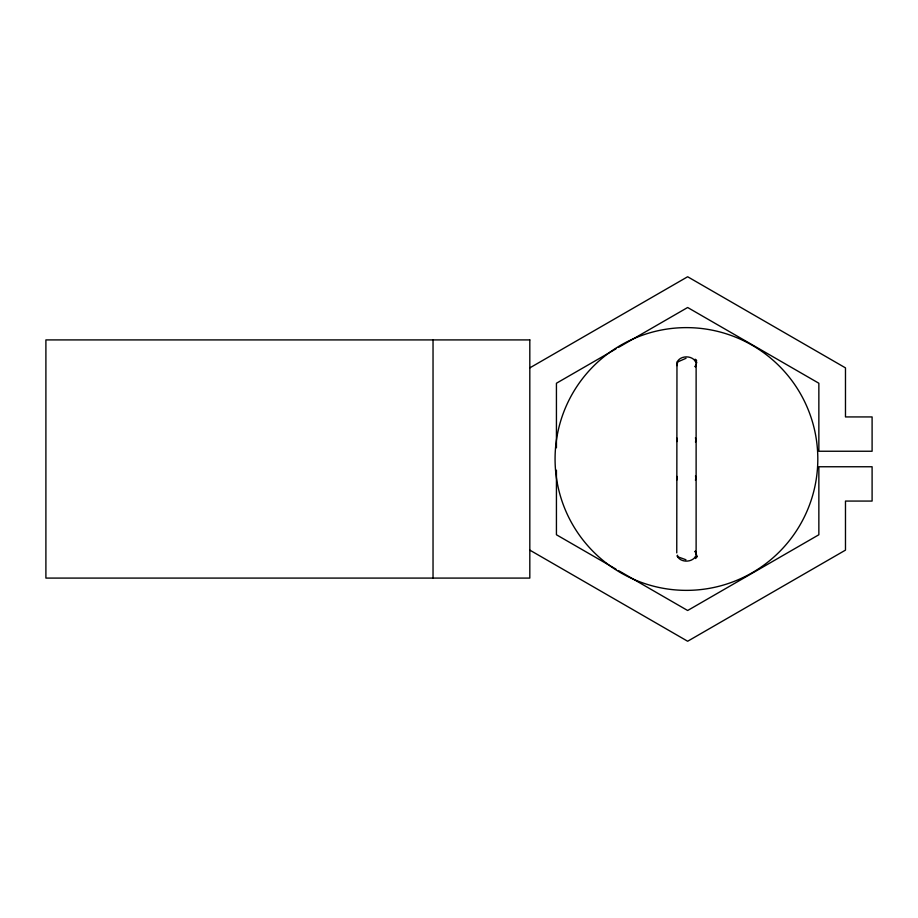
<?xml version="1.0" encoding="UTF-8"?>
<svg xmlns="http://www.w3.org/2000/svg" width="918" height="918" viewBox="0 0 918 918"><rect width="100%" height="100%" fill="white"/><g stroke="black" fill="none" stroke-linecap="round" stroke-linejoin="round"><path stroke-width="1.38" d="M695.523 552.108L696.119 554.07L696.119 363.93L695.442 366.511L696.119 363.93L695.523 365.88M677.014 441.569L676.991 438.46M676.991 479.54L677.014 476.431M676.761 439.986L677.059 438.265M677.059 365.639L676.968 363.631L676.761 552.888M676.968 363.631L676.761 364.067M695.913 365.375L695.224 366.856L696.073 364.641M695.465 442.028L696.119 439.986L695.408 437.863M696.533 363.184L696.785 362.415L695.821 362.208C692.62 355.105 680.261 355.105 677.059 362.208L677.691 362.805M695.408 480.137L696.119 478.014L695.465 475.972M695.821 362.208L695.167 359.535M696.533 554.816L696.785 555.574L695.821 555.792L696.842 556.342L695.488 558.546M696.842 556.342L695.442 556.652C691.518 562.849 680.169 562.631 677.059 555.792L677.713 555.218M695.465 359.443L695.419 359.466A9.042 3.202 0.3 0 0 695.075 359.248M677.059 362.208L686.033 358.295M529.812 367.877L687.651 276.754L845.478 367.877L845.478 416.933L872.1 416.933L872.1 451.243L818.856 451.243L818.856 383.242L687.651 307.496L618.399 347.474M615.967 348.874L556.434 383.242L556.434 447.777M685.941 559.75L677.438 556.652M695.511 359.89L696.682 360.912L695.878 359.764M615.967 569.126L556.434 534.758L556.434 470.223M618.399 570.526L687.651 610.504L818.856 534.758L818.856 466.757L872.1 466.757L872.1 501.067L845.478 501.067L845.478 550.123L687.651 641.246L529.812 550.123M695.442 556.652L695.867 557.352M695.442 551.5L696.119 554.07L695.442 551.489L696.062 553.359M695.901 552.613L695.224 551.133L696.119 554.07M676.761 478.014L677.059 479.735M433.032 339.912L433.032 578.088M696.693 557.077L695.672 557.754L696.693 557.077M529.812 339.912L45.9 339.912L45.9 578.088L529.812 578.088L529.812 339.912M606.741 563.434A131.377 131.377 0 0 0 816.733 475.799A131.377 131.377 0 0 0 635.841 337.755A131.377 131.377 0 0 0 606.741 563.434"/></g></svg>
